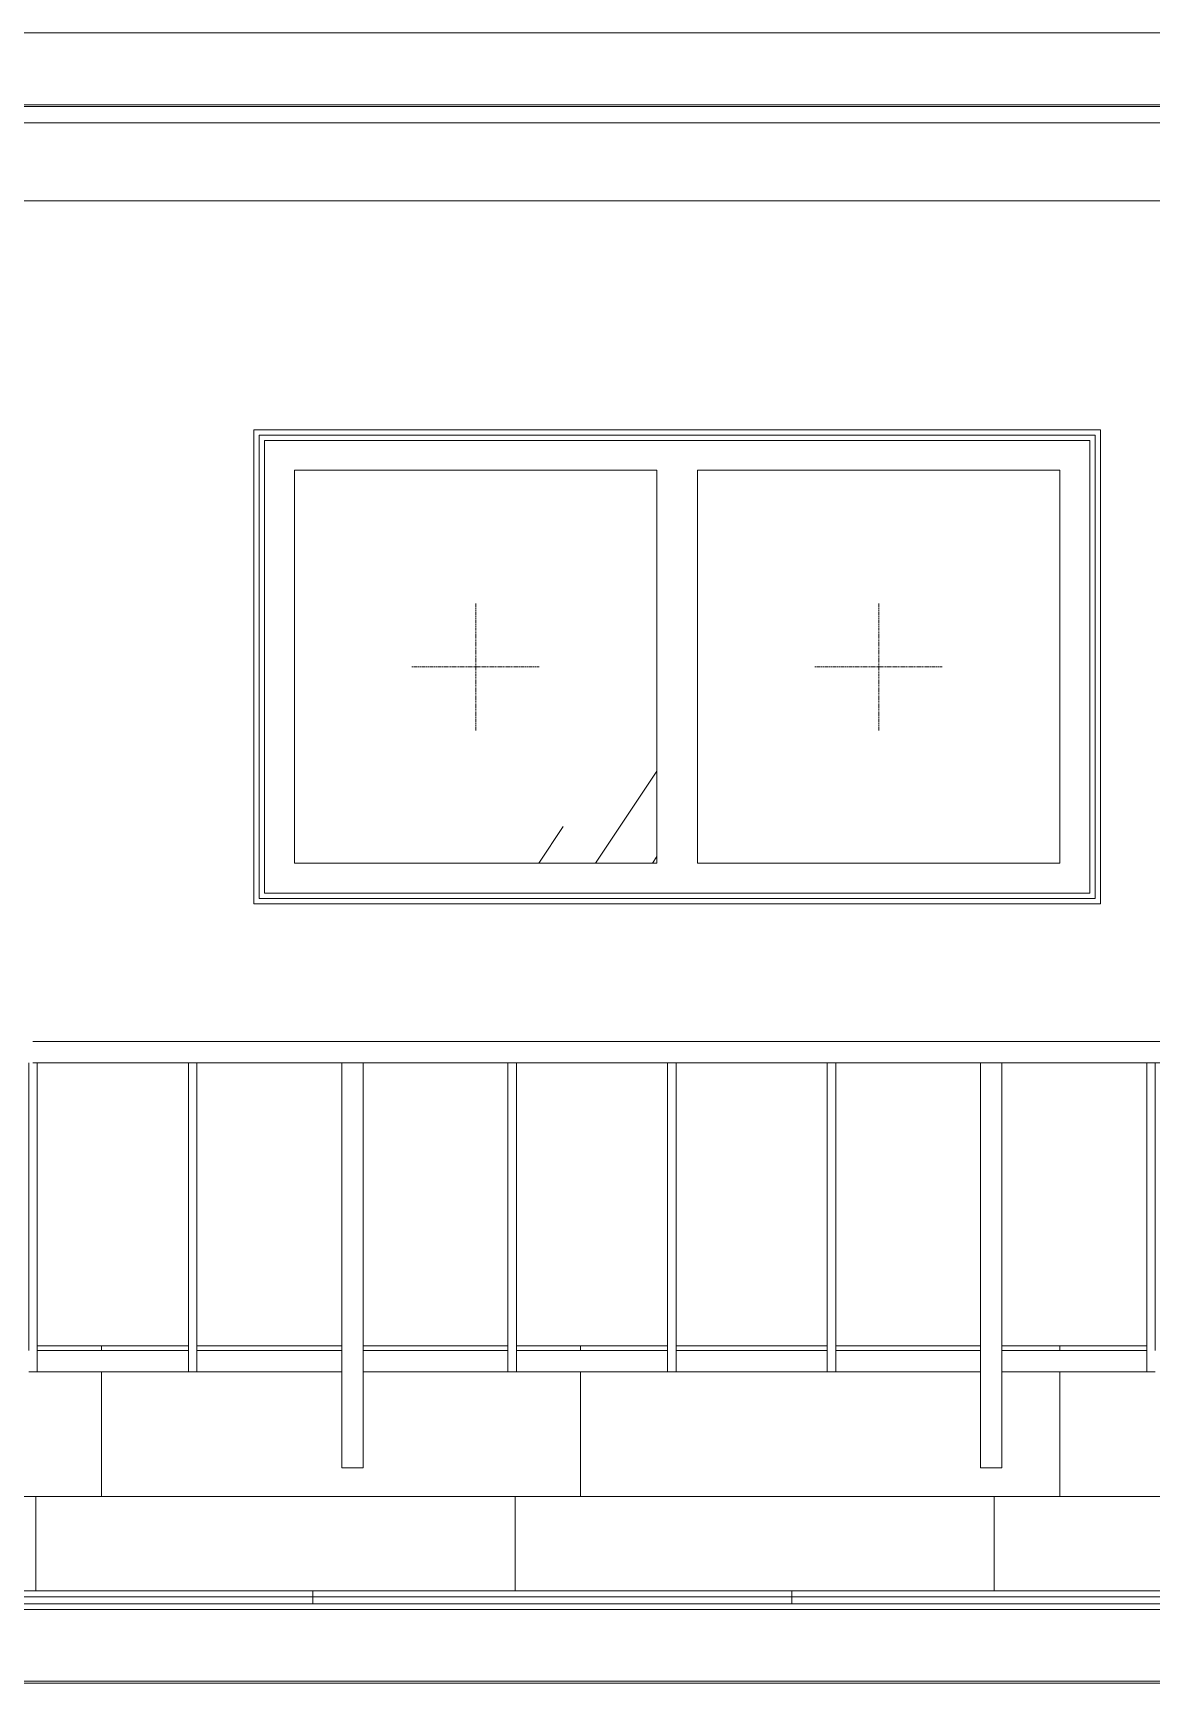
# Model space of a CAD drawing. Header units: millimetres. Extents: x -515342 to 330399, y -224905 to 507333.
# Drawn here: x 236298 to 238398, y 15534 to 18633 of the extents above; entities that cross this region are included whole.
import ezdxf

# ---------------------------------------------------------------- set-up
doc = ezdxf.new("R2010")
doc.units = ezdxf.units.MM
doc.linetypes.add('ASVP_Штриховая_ш2 п1', pattern=[3, 2, -1])
for name, color, linetype, lineweight in [('Витраж', 7, 'Continuous', 0), ('Крыша', 7, 'Continuous', 0), ('Крыша штриховка', 7, 'Continuous', 0), ('Обобщенные модели', 7, 'Continuous', 0), ('Ограждение', 7, 'Continuous', 0), ('Окна', 7, 'Continuous', 0), ('Окна открывание', 7, 'Continuous', 0), ('Стены внутренние', 7, 'Continuous', 0), ('Стены наружные', 7, 'Continuous', 0), ('Стены штриховка поверхности', 7, 'Continuous', 0)]:
    doc.layers.add(name, color=color, linetype=linetype, lineweight=lineweight)
pattern_1 = [(236.31, (995.8, 1244.6), (-1777.996, -3556.002), [641.07, -5769.6]), (236.31, (1031.34, 1137.9), (-1777.996, -3556.002), [384.64, -6026.03]), (236.31, (818, 1137.9), (-1777.996, -3556.002), [384.64, -6026.03])]

# ---------------------------------------------------------------- blocks, each defined once
blk = doc.blocks.new('Окно_ПВХ_2Створки - АР_Окно_ОП_850_h_х1550_2ст-10187613-О_АР_Эскиз_Фасад 1-12 копия 1')
at = {"layer": 'Окна открывание'}
h = blk.add_hatch(dxfattribs=at)
h.set_pattern_fill('FP_1', color=256, style=0, pattern_type=2)
h.set_pattern_definition(pattern_1)
h.paths.add_polyline_path([(13466, 15006), (14147, 15006), (14147, 15744), (13466, 15744), (13466, 15014.7)])
h = blk.add_hatch(dxfattribs=at)
h.set_pattern_fill('FP_1', color=256, style=0, pattern_type=2)
h.set_pattern_definition(pattern_1)
h.paths.add_polyline_path([(14223, 15006), (14904, 15006), (14904, 15744), (14223, 15744), (14223, 15308)])
at = {"layer": 'Окна'}
for p, q in [((13410, 15800), (14960, 15800)), ((13410, 14950), (13410, 15800)), ((13410, 15800), (14960, 15800)), ((13410, 14950), (13410, 15800)), ((14960, 15800), (14960, 14950)), ((14960, 15800), (14960, 14950)), ((14147, 15744), (13466, 15744)), ((13466, 15744), (13466, 15006)), ((14147, 15744), (14147, 15006)), ((14223, 15744), (14223, 15006)), ((14904, 15744), (14223, 15744)), ((14904, 15006), (14904, 15744)), ((13466, 15006), (14147, 15006)), ((14223, 15006), (14904, 15006)), ((14960, 14950), (13410, 14950)), ((14960, 14950), (13410, 14950))]:
    blk.add_line(p, q, dxfattribs=at)
at = {"layer": 'Окна открывание', "linetype": 'ASVP_Штриховая_ш2 п1'}
for p, q in [((13806.5, 15255), (13806.5, 15495)), ((14563.5, 15255), (14563.5, 15495)), ((13686.5, 15375), (13926.5, 15375)), ((14443.5, 15375), (14683.5, 15375))]:
    blk.add_line(p, q, dxfattribs=at)
blk = doc.blocks.new('Ограждение - Ограждение-9651618-О_АР_Эскиз_Фасад 1-12 копия 1')
at = {"layer": 'Ограждение'}
for p, q in [((16355, 16565), (12055, 16565)), ((12053.8, 16426.7), (16356.2, 16426.7)), ((16355, 16430), (12055, 16430)), ((12037.3, 16396.4), (16372.7, 16396.4))]:
    blk.add_line(p, q, dxfattribs=at)
blk = doc.blocks.new('Ограждение - Ограждение-9809147-О_АР_Эскиз_Фасад 1-12 копия 1')
at = {"layer": 'Ограждение'}
for p, q in [((145, 13605), (16885, 13605)), ((143.8, 13466.7), (16886.2, 13466.7)), ((16885, 13470), (145, 13470))]:
    blk.add_line(p, q, dxfattribs=at)
blk = doc.blocks.new('Прямоугольный импост - АР_Импост_40х40 _стойка ограждения на кровле_-10057260-О_АР_Эскиз_Фасад 1-12 копия 1')
at = {"layer": 'Витраж'}
for p, q in [((975, 14671), (675, 14671)), ((675, 14631), (975, 14631))]:
    blk.add_line(p, q, dxfattribs=at)
blk = doc.blocks.new('Прямоугольный импост - АР_Импост_16х16 _вертикальное заполнение ограждений_-10061087-О_АР_Эскиз_Фасад 1-12 копия 1')
at = {"layer": 'Витраж'}
for p, q in [((16332, 14631), (16332, 14091)), ((16348, 14091), (16348, 14631)), ((16348, 14051), (16332, 14051))]:
    blk.add_line(p, q, dxfattribs=at)
blk = doc.blocks.new('Прямоугольный импост - АР_Импост_40х40 _стойка ограждения на кровле_-V422-О_АР_Эскиз_Фасад 1-12 копия 1')
at = {"layer": 'Витраж'}
for p, q in [((655, 14631), (695, 14631)), ((655, 14631), (655, 14071)), ((695, 14071), (695, 14631))]:
    blk.add_line(p, q, dxfattribs=at)
blk = doc.blocks.new('Прямоугольный импост - АР_Импост_40х40 _поручень ограждения на кровле_-10061107-О_АР_Эскиз_Фасад 1-12 копия 1')
at = {"layer": 'Витраж'}
for p, q in [((50548, 14051), (50548, 14091)), ((50820, 14091), (50548, 14091)), ((50820, 14091), (50820, 14051)), ((50548, 14051), (50820, 14051))]:
    blk.add_line(p, q, dxfattribs=at)
blk = doc.blocks.new('Прямоугольный импост - АР_Импост_40х40 _поручень ограждения на кровле_-10061089-О_АР_Эскиз_Фасад 1-12 копия 1')
at = {"layer": 'Витраж'}
for p, q in [((50248, 14051), (50248, 14091)), ((50532, 14091), (50248, 14091)), ((50532, 14091), (50532, 14051)), ((50248, 14051), (50532, 14051))]:
    blk.add_line(p, q, dxfattribs=at)
blk = doc.blocks.new('Прямоугольный импост - АР_Импост_40х40 _стойка ограждения на кровле_-V423-О_АР_Эскиз_Фасад 1-12 копия 1')
at = {"layer": 'Витраж'}
for p, q in [((14755, 14071), (14755, 13871)), ((14795, 13871), (14795, 14071)), ((14795, 13871), (14755, 13871))]:
    blk.add_line(p, q, dxfattribs=at)
blk = doc.blocks.new('откос_окно_штукатурка - АР_Отделка_Откос-10187838-О_АР_Эскиз_Фасад 1-12 копия 1')
at = {"layer": 'Обобщенные модели'}
for p, q in [((13390, 15810), (13390, 15820)), ((13390, 15820), (14980, 15820)), ((13390, 14930), (13390, 15810)), ((13400, 15810), (13400, 14940)), ((13400, 15810), (14970, 15810)), ((14970, 14940), (14970, 15810)), ((14980, 15820), (14980, 15810)), ((14980, 15810), (14980, 14930)), ((13400, 14940), (14970, 14940)), ((14980, 14930), (13390, 14930))]:
    blk.add_line(p, q, dxfattribs=at)

msp = doc.modelspace()

# ---------------------------------------------------------------- hatches: boundary and pattern name
at = {"layer": 'Крыша штриховка'}
h = msp.add_hatch(dxfattribs=at)
h.set_pattern_fill('FP_61', color=256, style=0, pattern_type=2)
h.set_pattern_definition([(0, (227303.4, 15669.1), (0, 509.974), []), (90, (227303.4, 15669.1), (-900, 6e-14), [])])
h.paths.add_polyline_path([(235966.9343, 15707.3947), (238556.9481, 15707.3947), (238668.3997, 15790.344), (238668.3997, 15847.6044), (238685.049, 15847.8263), (238685.049, 15884.8841), (235938.3997, 15884.8841), (235938.3997, 15710.3878), (235942.5133, 15707.3947), (235948.9169, 15707.3947)])
h = msp.add_hatch(dxfattribs=at)
h.set_pattern_fill('FP_52', color=256, style=0, pattern_type=2)
h.set_pattern_definition([(0, (223323.4, 15696), (0, 164.134), []), (90, (223323.4, 15696), (-900, 6e-14), [])])
h.paths.add_polyline_path([(227316.317, 15682.9355), (240158.3997, 15682.9355), (240158.3997, 15707.3947), (239847.7564, 15707.3758), (239853.9912, 15702.7355), (239719.63, 15701.9355), (239719.63, 15700.0643), (239372.2235, 15688.7839), (238685.049, 15694.4868), (238685.049, 15702.7355), (238550.6879, 15702.7355), (238556.9481, 15707.3947), (235942.5133, 15707.3947), (235948.9169, 15702.7355), (235811.4783, 15702.7355), (235811.4783, 15699.3817), (235410.6448, 15688.5894), (234753.2008, 15695.1693), (234753.2008, 15702.7355), (234615.7622, 15702.7355), (234622.1658, 15707.3947), (233133.235, 15707.3947), (233139.7592, 15702.7355), (232999.7322, 15702.7355), (232999.7322, 15697.7411), (232536.8976, 15687.6394), (231921.5244, 15695.2371), (231921.5244, 15702.7355), (231781.4975, 15702.7355), (231788.0216, 15707.3947), (230366.9437, 15707.3947), (230373.0952, 15702.7355), (230241.067, 15702.7355), (230241.067, 15692.8905), (229537.637, 15687.7493), (229224.4498, 15699.2966), (229224.4498, 15702.7355), (229092.4216, 15702.7355), (229098.5731, 15707.3947), (227641.2483, 15707.3947), (227647.8319, 15702.7355), (227506.5296, 15701.679), (227506.5296, 15696.5198), (226940.1802, 15687.9562), (226418.5017, 15697.2531), (226418.5017, 15702.7355), (226278.2777, 15703.4986), (226283.783, 15707.3947), (224905.4519, 15707.3947), (224911.9769, 15702.7355), (224771.9318, 15702.7355), (224771.9318, 15696.8195), (224156.9825, 15689.2125), (223693.5849, 15699.3073), (223693.5849, 15702.7355), (223648.3997, 15702.7355), (223648.3997, 15688.4347), (223518.3997, 15688.4347), (223518.3997, 15682.9355), (227092.6488, 15682.9355)])
at = {"layer": 'Стены штриховка поверхности'}
h = msp.add_hatch(dxfattribs=at)
h.set_pattern_fill('FP_207', color=256, style=0, pattern_type=2)
h.set_pattern_definition([(0, (239123, 15168), (0, 10000), []), (90, (239123.4, 15167.7), (-900, 6e-14), [])])
h.paths.add_polyline_path([(235938.3997, 15884.8841), (238685.049, 15884.8841), (238685.049, 15943.9355), (239118.3997, 15944.9355), (239118.3997, 16118.7355), (238118.3997, 16118.7355), (238118.3997, 15938.7355), (238078.3997, 15938.7355), (238078.3997, 16118.7355), (236918.3997, 16118.7355), (236918.3997, 15938.7355), (236878.3997, 15938.7355), (236878.3997, 16118.7355), (235938.3997, 16118.7355), (235938.3997, 15965.2886)])
h.paths.add_polyline_path([(236486.71, 16158.7355), (236590.3997, 16158.7355), (236590.3997, 16167.7355), (236306.3997, 16166.7768), (236306.3997, 16158.7355)])
h.paths.add_polyline_path([(235990.3997, 16158.7355), (235990.3997, 16167.7355), (235938.3997, 16166.7768), (235938.3997, 16158.7355)])
h.paths.add_polyline_path([(237506.3997, 16158.7355), (237790.3997, 16158.7355), (237790.3997, 16167.7355), (237506.3997, 16167.7355)])
h.paths.add_polyline_path([(237806.3997, 16158.7355), (238078.3997, 16158.7355), (238078.3997, 16167.7355), (237806.3997, 16167.7355)])
h.paths.add_polyline_path([(236006.3997, 16158.7355), (236290.3997, 16158.7355), (236290.3997, 16167.7355), (236006.3997, 16166.7768)])
h.paths.add_polyline_path([(237381.3825, 16158.7355), (237490.3997, 16158.7355), (237490.3997, 16167.7355), (237206.3997, 16166.7768), (237206.3997, 16158.7355)])
h.paths.add_polyline_path([(238723.3913, 16158.7355), (238990.3997, 16158.7355), (238990.3997, 16167.7355), (238706.3997, 16166.7768), (238706.3997, 16158.7355)])
h.paths.add_polyline_path([(236606.3997, 16158.7355), (236878.3997, 16158.7355), (236878.3997, 16167.7355), (236606.3997, 16167.7355)])
h.paths.add_polyline_path([(238118.3997, 16158.7355), (238390.3997, 16158.7355), (238390.3997, 16167.7355), (238118.3997, 16167.7355)])
h.paths.add_polyline_path([(239006.3997, 16158.7355), (239118.3997, 16158.7355), (239118.3997, 16167.7355), (239006.3997, 16166.7768)])
h.paths.add_polyline_path([(236918.3997, 16158.7355), (237190.3997, 16158.7355), (237190.3997, 16167.7355), (236918.3997, 16167.7355)])
h.paths.add_polyline_path([(238406.3997, 16158.7355), (238690.3997, 16158.7355), (238690.3997, 16167.7355), (238406.3997, 16166.7768)])

# ---------------------------------------------------------------- linework, layer by layer
at = {"layer": 'Крыша'}
for p, q in [((324758.3997, 15682.9355), (223518.3997, 15682.9355)), ((235942.5133, 15707.3947), (238556.9481, 15707.3947))]:
    msp.add_line(p, q, dxfattribs=at)
at = {"layer": 'Стены внутренние'}
for p, q in [((235428.3997, 18317.7355), (239628.3997, 18317.7355)), ((236713.3997, 17887.7355), (238303.3997, 17887.7355)), ((236713.3997, 16997.7355), (236713.3997, 17887.7355)), ((238303.3997, 17887.7355), (238303.3997, 16997.7355)), ((238303.3997, 16997.7355), (236713.3997, 16997.7355)), ((236306.3997, 16167.7355), (236590.3997, 16167.7355)), ((236606.3997, 16167.7355), (236878.3997, 16167.7355)), ((236918.3997, 16167.7355), (237190.3997, 16167.7355)), ((237206.3997, 16167.7355), (237490.3997, 16167.7355)), ((237506.3997, 16167.7355), (237790.3997, 16167.7355)), ((237806.3997, 16167.7355), (238078.3997, 16167.7355)), ((238118.3997, 16167.7355), (238390.3997, 16167.7355))]:
    msp.add_line(p, q, dxfattribs=at)
at = {"layer": 'Стены наружные'}
msp.add_line((235938.3997, 15884.8841), (238685.049, 15884.8841), dxfattribs=at)

# ---------------------------------------------------------------- block references
at = {"layer": 'Витраж'}
for name, p in [('Прямоугольный импост - АР_Импост_40х40 _стойка ограждения на кровле_-10057260-О_АР_Эскиз_Фасад 1-12 копия 1', (235623.3997, 2067.7355)), ('Прямоугольный импост - АР_Импост_40х40 _стойка ограждения на кровле_-10057260-О_АР_Эскиз_Фасад 1-12 копия 1', (235923.3997, 2067.7355)), ('Прямоугольный импост - АР_Импост_40х40 _стойка ограждения на кровле_-10057260-О_АР_Эскиз_Фасад 1-12 копия 1', (236223.3997, 2067.7355)), ('Прямоугольный импост - АР_Импост_40х40 _стойка ограждения на кровле_-10057260-О_АР_Эскиз_Фасад 1-12 копия 1', (236523.3997, 2067.7355)), ('Прямоугольный импост - АР_Импост_40х40 _стойка ограждения на кровле_-10057260-О_АР_Эскиз_Фасад 1-12 копия 1', (236823.3997, 2067.7355)), ('Прямоугольный импост - АР_Импост_40х40 _стойка ограждения на кровле_-10057260-О_АР_Эскиз_Фасад 1-12 копия 1', (237123.3997, 2067.7355)), ('Прямоугольный импост - АР_Импост_40х40 _стойка ограждения на кровле_-10057260-О_АР_Эскиз_Фасад 1-12 копия 1', (237423.3997, 2067.7355)), ('Прямоугольный импост - АР_Импост_40х40 _стойка ограждения на кровле_-10057260-О_АР_Эскиз_Фасад 1-12 копия 1', (237723.3997, 2067.7355)), ('Прямоугольный импост - АР_Импост_16х16 _вертикальное заполнение ограждений_-10061087-О_АР_Эскиз_Фасад 1-12 копия 1', (219958.3997, 2067.7355)), ('Прямоугольный импост - АР_Импост_16х16 _вертикальное заполнение ограждений_-10061087-О_АР_Эскиз_Фасад 1-12 копия 1', (220258.3997, 2067.7355)), ('Прямоугольный импост - АР_Импост_40х40 _стойка ограждения на кровле_-V422-О_АР_Эскиз_Фасад 1-12 копия 1', (236223.3997, 2067.7355)), ('Прямоугольный импост - АР_Импост_16х16 _вертикальное заполнение ограждений_-10061087-О_АР_Эскиз_Фасад 1-12 копия 1', (220858.3997, 2067.7355)), ('Прямоугольный импост - АР_Импост_16х16 _вертикальное заполнение ограждений_-10061087-О_АР_Эскиз_Фасад 1-12 копия 1', (221158.3997, 2067.7355)), ('Прямоугольный импост - АР_Импост_16х16 _вертикальное заполнение ограждений_-10061087-О_АР_Эскиз_Фасад 1-12 копия 1', (221458.3997, 2067.7355)), ('Прямоугольный импост - АР_Импост_40х40 _стойка ограждения на кровле_-V422-О_АР_Эскиз_Фасад 1-12 копия 1', (237423.3997, 2067.7355)), ('Прямоугольный импост - АР_Импост_16х16 _вертикальное заполнение ограждений_-10061087-О_АР_Эскиз_Фасад 1-12 копия 1', (222058.3997, 2067.7355)), ('Прямоугольный импост - АР_Импост_40х40 _поручень ограждения на кровле_-10061089-О_АР_Эскиз_Фасад 1-12 копия 1', (186058.3997, 2067.7355)), ('Прямоугольный импост - АР_Импост_40х40 _поручень ограждения на кровле_-10061107-О_АР_Эскиз_Фасад 1-12 копия 1', (186058.3997, 2067.7355)), ('Прямоугольный импост - АР_Импост_40х40 _поручень ограждения на кровле_-10061107-О_АР_Эскиз_Фасад 1-12 копия 1', (186370.3997, 2067.7355)), ('Прямоугольный импост - АР_Импост_40х40 _поручень ограждения на кровле_-10061089-О_АР_Эскиз_Фасад 1-12 копия 1', (186958.3997, 2067.7355)), ('Прямоугольный импост - АР_Импост_40х40 _поручень ограждения на кровле_-10061089-О_АР_Эскиз_Фасад 1-12 копия 1', (187258.3997, 2067.7355)), ('Прямоугольный импост - АР_Импост_40х40 _поручень ограждения на кровле_-10061107-О_АР_Эскиз_Фасад 1-12 копия 1', (187258.3997, 2067.7355)), ('Прямоугольный импост - АР_Импост_40х40 _поручень ограждения на кровле_-10061107-О_АР_Эскиз_Фасад 1-12 копия 1', (187570.3997, 2067.7355)), ('Прямоугольный импост - АР_Импост_40х40 _стойка ограждения на кровле_-V423-О_АР_Эскиз_Фасад 1-12 копия 1', (222123.3997, 2067.7355)), ('Прямоугольный импост - АР_Импост_40х40 _стойка ограждения на кровле_-V423-О_АР_Эскиз_Фасад 1-12 копия 1', (223323.3997, 2067.7355))]:
    msp.add_blockref(name, p, dxfattribs=at)
at = {"layer": 'Обобщенные модели'}
msp.add_blockref('откос_окно_штукатурка - АР_Отделка_Откос-10187838-О_АР_Эскиз_Фасад 1-12 копия 1', (223323.3997, 2067.7355), dxfattribs=at)
at = {"layer": 'Ограждение'}
for name in ['Ограждение - Ограждение-9651618-О_АР_Эскиз_Фасад 1-12 копия 1', 'Ограждение - Ограждение-9809147-О_АР_Эскиз_Фасад 1-12 копия 1']:
    msp.add_blockref(name, (223323.3997, 2067.7355), dxfattribs=at)
at = {"layer": 'Окна'}
msp.add_blockref('Окно_ПВХ_2Створки - АР_Окно_ОП_850_h_х1550_2ст-10187613-О_АР_Эскиз_Фасад 1-12 копия 1', (223323.3997, 2067.7355), dxfattribs=at)

doc.saveas('drawing.dxf')
